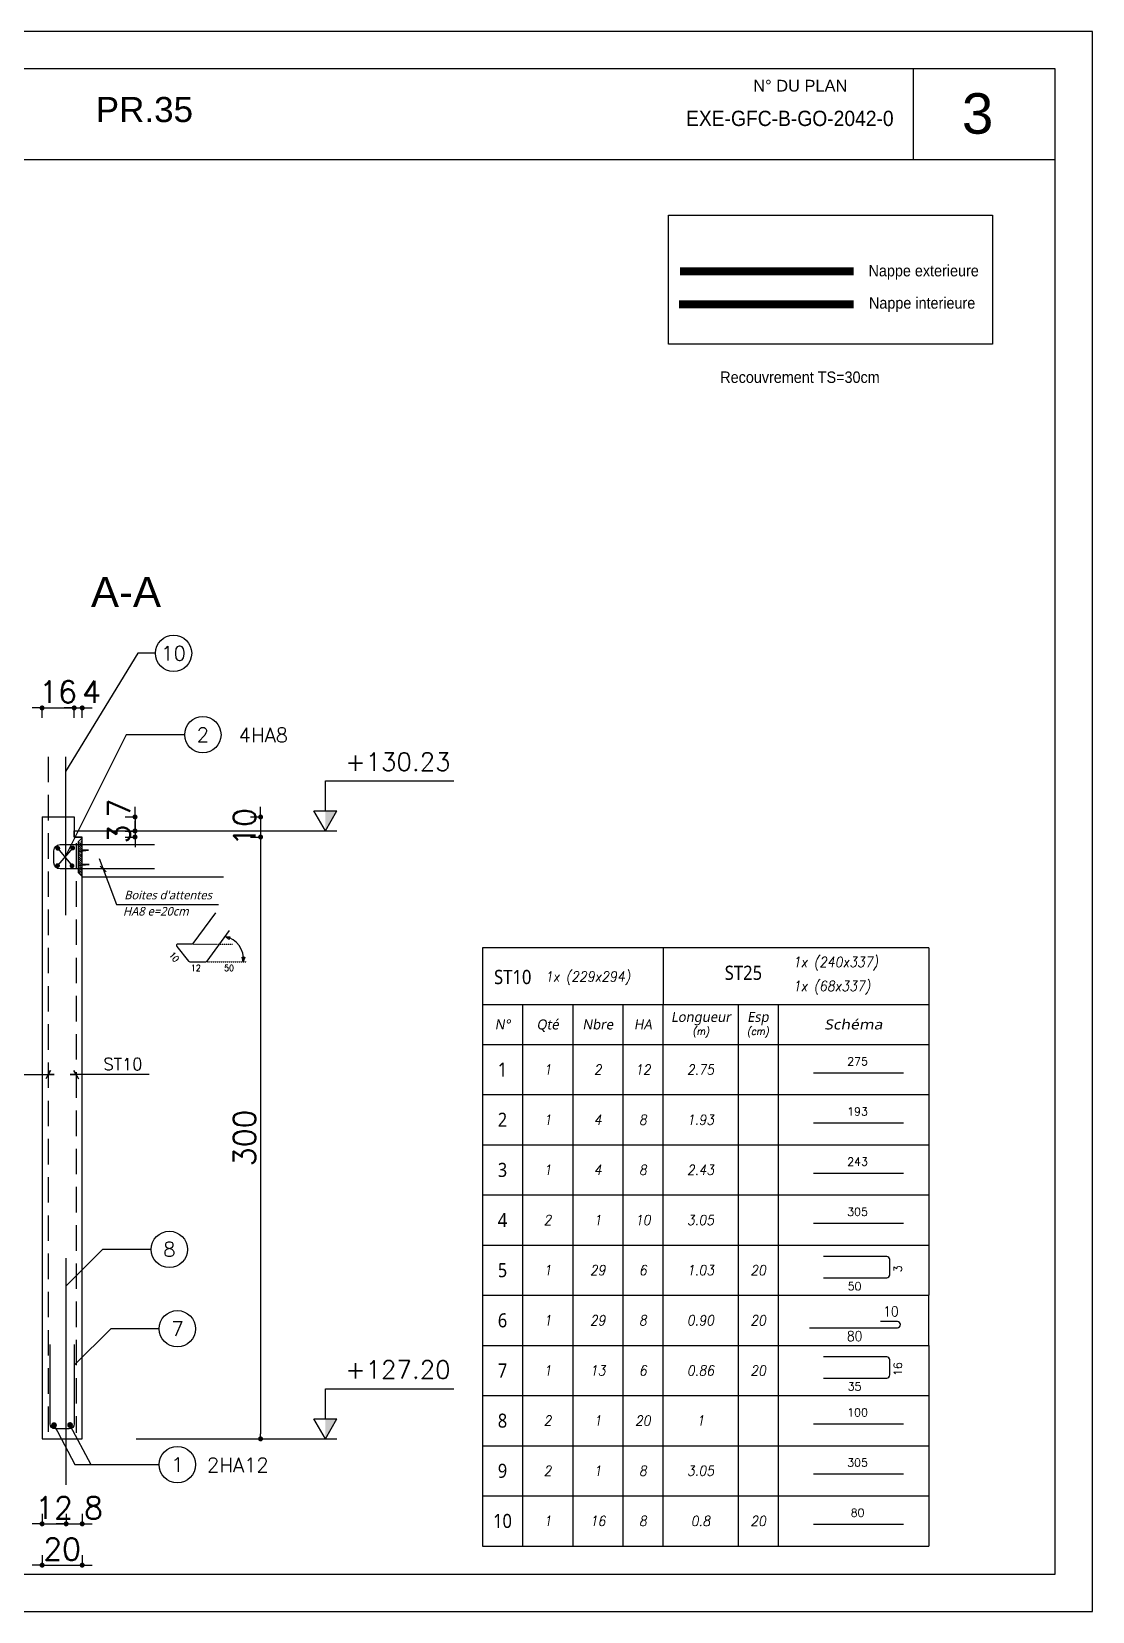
# Model space of a CAD drawing. Header units: millimetres. Extents: x -21776 to 63757, y -7870 to 8483.
# Drawn here: x -4256 to -3727, y -5309 to -4522 of the extents above; entities that cross this region are included whole.
import ezdxf
from ezdxf.enums import TextEntityAlignment as Align

# ---------------------------------------------------------------- set-up
doc = ezdxf.new("R2010")
doc.units = ezdxf.units.MM
doc.header["$PDMODE"] = 34
for name, pattern in [('CACHE', [9.525, 6.35, -3.175]), ('CACHEX2', [19.05, 12.7, -6.35]), ('HIDDEN2', [0.1875, 0.125, -0.0625])]:
    doc.linetypes.add(name, pattern=pattern)
for name, color, linetype in [('COTATION', 1, 'Continuous'), ('GO-CARTOUCHE', 7, 'Continuous'), ('GO-COTATION', 1, 'Continuous'), ('GO-FER-HA', 140, 'Continuous'), ('GO-TEXTE', 9, 'Continuous'), ('GO-TEXTE-ACIER', 3, 'Continuous'), ('GO-TEXTE-FER', 3, 'Continuous'), ('K_ENT_M_Building_PR.35', 7, 'Continuous'), ('préfa v', 2, 'Continuous'), ('STR_ACIER_BAS', 6, 'Continuous'), ('STR_TS', 22, 'Continuous'), ('STR_TXT', 102, 'Continuous'), ('STR_VOI-POT', 6, 'Continuous'), ('TEXTE-ACIER', 3, 'Continuous')]:
    doc.layers.add(name, color=color, linetype=linetype)
doc.styles.add('FIN', font='romans.shx')
doc.styles.add('GrDimensions', font='simplex.shx')
doc.styles.add('Lucida', font='')
doc.styles.get("Standard").update_dxf_attribs({"font": 'romans.shx'})
doc.styles.add('Tableau', font='romans.shx', dxfattribs={"width": 0.9, "oblique": 10})
doc.styles.add('Tableau2', font='trebuc.TTF', dxfattribs={"width": 0.9, "oblique": 10})
doc.styles.add('TEXTE', font='romans.shx')
doc.styles.add('TEXTEBA', font='ARIAL.TTF')
doc.styles.get('Lucida').set_extended_font_data('Lucida Sans', italic=True)
doc.dimstyles.new('COUPE-20', dxfattribs={"dimscale": 0.5, "dimtxt": 22, "dimasz": 5, "dimexe": 0.05, "dimexo": 0, "dimgap": 5, "dimtad": 1, "dimdsep": 46, "dimtxsty": 'Standard', "dimblk1": 'DOT', "dimblk2": 'DOT', "dimsah": 1, "dimcen": 0, "dimdle": 150, "dimclrd": 1, "dimclre": 1, "dimclrt": 7, "dimadec": 0, "dimazin": 0, "dimtfac": 1, "dimtix": 1, "dimtmove": 2, "dimatfit": 3, "dimldrblk": 'DOT', "dimfxl": 0, "dimtvp": 1, "dimtolj": 1, "dimtzin": 0, "dimarcsym": 0})

# ---------------------------------------------------------------- blocks, each defined once
blk = doc.blocks.new('_DOT')
at = {"color": 0, "linetype": 'ByBlock'}
blk.add_line((-0.5, 0), (-1, 0), dxfattribs=at)
at = {"color": 0, "linetype": 'ByBlock', "const_width": 0.5}
blk.add_lwpolyline([(-0.25, 0, 1), (0.25, 0, 1)], format="xyb", close=True, dxfattribs=at)
blk = doc.blocks.new('*D1220')
at = {"layer": 'DEFPOINTS', "color": 0}
for p in [(-4250.33, -5223.03), (-4230.33, -5223.03), (-4230.33, -5285.97)]:
    blk.add_point(p, dxfattribs=at)
at = {"layer": 'STR_VOI-POT', "color": 1, "lineweight": -2}
for p, q in [((-4250.33, -5280.97), (-4250.33, -5286)), ((-4230.33, -5280.97), (-4230.33, -5286)), ((-4252.83, -5285.97), (-4255.33, -5285.97)), ((-4250.33, -5285.97), (-4230.33, -5285.97)), ((-4227.83, -5285.97), (-4225.33, -5285.97))]:
    blk.add_line(p, q, dxfattribs=at)
at = {"layer": 'STR_VOI-POT', "color": 1, "lineweight": -2, "xscale": 2.5, "yscale": 2.5, "zscale": 2.5}
blk.add_blockref('_DOT', (-4250.33, -5285.97), dxfattribs=at)
at = {"layer": 'STR_VOI-POT', "color": 1, "lineweight": -2, "xscale": 2.5, "yscale": 2.5, "zscale": 2.5, "rotation": 180}
blk.add_blockref('_DOT', (-4230.33, -5285.97), dxfattribs=at)
at = {"layer": 'STR_VOI-POT', "color": 7, "insert": (-4240.33, -5277.97), "char_height": 11, "attachment_point": 5}
blk.add_mtext('\\A1;20', dxfattribs=at)
blk = doc.blocks.new('*D1221')
at = {"layer": 'DEFPOINTS', "color": 0}
for p in [(-4234.33, -4858.69), (-4250.33, -4913.03), (-4234.33, -4913.03)]:
    blk.add_point(p, dxfattribs=at)
at = {"layer": 'STR_VOI-POT', "color": 1, "lineweight": -2}
for p, q in [((-4252.83, -4858.69), (-4255.33, -4858.69)), ((-4250.33, -4863.69), (-4250.33, -4858.66)), ((-4250.33, -4858.69), (-4234.33, -4858.69)), ((-4234.33, -4863.69), (-4234.33, -4858.66)), ((-4231.83, -4858.69), (-4229.33, -4858.69))]:
    blk.add_line(p, q, dxfattribs=at)
at = {"layer": 'STR_VOI-POT', "color": 1, "lineweight": -2, "xscale": 2.5, "yscale": 2.5, "zscale": 2.5}
blk.add_blockref('_DOT', (-4250.33, -4858.69), dxfattribs=at)
at = {"layer": 'STR_VOI-POT', "color": 1, "lineweight": -2, "xscale": 2.5, "yscale": 2.5, "zscale": 2.5, "rotation": 180}
blk.add_blockref('_DOT', (-4234.33, -4858.69), dxfattribs=at)
at = {"layer": 'STR_VOI-POT', "color": 7, "insert": (-4242.33, -4850.69), "char_height": 11, "attachment_point": 5}
blk.add_mtext('\\A1;16', dxfattribs=at)
blk = doc.blocks.new('*D1222')
at = {"layer": 'DEFPOINTS', "color": 0}
for p in [(-4234.33, -4913.03), (-4230.33, -4923.03), (-4141.39, -4923.03)]:
    blk.add_point(p, dxfattribs=at)
at = {"layer": 'STR_VOI-POT', "color": 1, "lineweight": -2}
for p, q in [((-4146.39, -4913.03), (-4141.37, -4913.03)), ((-4141.39, -4910.53), (-4141.39, -4908.03)), ((-4141.39, -4913.03), (-4141.39, -4923.03)), ((-4146.39, -4923.03), (-4141.37, -4923.03)), ((-4141.39, -4925.53), (-4141.39, -4928.03))]:
    blk.add_line(p, q, dxfattribs=at)
at = {"layer": 'STR_VOI-POT', "color": 1, "lineweight": -2, "xscale": 2.5, "yscale": 2.5, "zscale": 2.5}
for p, rotation in [((-4141.39, -4913.03), 270), ((-4141.39, -4923.03), 90)]:
    blk.add_blockref('_DOT', p, dxfattribs=dict(at, rotation=rotation))
at = {"layer": 'STR_VOI-POT', "color": 7, "insert": (-4149.39, -4918.03), "char_height": 11, "attachment_point": 5, "rotation": 90}
blk.add_mtext('\\A1;10', dxfattribs=at)
blk = doc.blocks.new('*D1223')
at = {"layer": 'DEFPOINTS', "color": 0}
for p in [(-4230.33, -4858.69), (-4234.33, -4913.03), (-4230.33, -4923.03)]:
    blk.add_point(p, dxfattribs=at)
at = {"layer": 'STR_VOI-POT', "color": 1, "lineweight": -2}
for p, q in [((-4236.83, -4858.69), (-4239.33, -4858.69)), ((-4234.33, -4863.69), (-4234.33, -4858.66)), ((-4234.33, -4858.69), (-4230.33, -4858.69)), ((-4230.33, -4863.69), (-4230.33, -4858.66)), ((-4227.83, -4858.69), (-4225.33, -4858.69))]:
    blk.add_line(p, q, dxfattribs=at)
at = {"layer": 'STR_VOI-POT', "color": 1, "lineweight": -2, "xscale": 2.5, "yscale": 2.5, "zscale": 2.5}
blk.add_blockref('_DOT', (-4234.33, -4858.69), dxfattribs=at)
at = {"layer": 'STR_VOI-POT', "color": 1, "lineweight": -2, "xscale": 2.5, "yscale": 2.5, "zscale": 2.5, "rotation": 180}
blk.add_blockref('_DOT', (-4230.33, -4858.69), dxfattribs=at)
at = {"layer": 'STR_VOI-POT', "color": 7, "insert": (-4225.68, -4850.69), "char_height": 11, "attachment_point": 5}
blk.add_mtext('\\A1;4', dxfattribs=at)
blk = doc.blocks.new('*D1224')
at = {"layer": 'DEFPOINTS', "color": 0}
for p in [(-4250.33, -5223.03), (-4238.33, -5246.03), (-4238.33, -5265.41)]:
    blk.add_point(p, dxfattribs=at)
at = {"layer": 'STR_VOI-POT', "color": 1, "lineweight": -2}
for p, q in [((-4250.33, -5260.41), (-4250.33, -5265.43)), ((-4238.33, -5260.41), (-4238.33, -5265.43)), ((-4252.83, -5265.41), (-4255.33, -5265.41)), ((-4250.33, -5265.41), (-4238.33, -5265.41)), ((-4235.83, -5265.41), (-4233.33, -5265.41))]:
    blk.add_line(p, q, dxfattribs=at)
at = {"layer": 'STR_VOI-POT', "color": 1, "lineweight": -2, "xscale": 2.5, "yscale": 2.5, "zscale": 2.5}
blk.add_blockref('_DOT', (-4250.33, -5265.41), dxfattribs=at)
at = {"layer": 'STR_VOI-POT', "color": 1, "lineweight": -2, "xscale": 2.5, "yscale": 2.5, "zscale": 2.5, "rotation": 180}
blk.add_blockref('_DOT', (-4238.33, -5265.41), dxfattribs=at)
at = {"layer": 'STR_VOI-POT', "color": 7, "insert": (-4244.33, -5257.41), "char_height": 11, "attachment_point": 5}
blk.add_mtext('\\A1;12', dxfattribs=at)
blk = doc.blocks.new('*D1225')
at = {"layer": 'DEFPOINTS', "color": 0}
for p in [(-4230.33, -5223.03), (-4238.33, -5246.03), (-4230.33, -5265.41)]:
    blk.add_point(p, dxfattribs=at)
at = {"layer": 'STR_VOI-POT', "color": 1, "lineweight": -2}
for p, q in [((-4238.33, -5260.41), (-4238.33, -5265.43)), ((-4230.33, -5260.41), (-4230.33, -5265.43)), ((-4240.83, -5265.41), (-4243.33, -5265.41)), ((-4238.33, -5265.41), (-4230.33, -5265.41)), ((-4227.83, -5265.41), (-4225.33, -5265.41))]:
    blk.add_line(p, q, dxfattribs=at)
at = {"layer": 'STR_VOI-POT', "color": 1, "lineweight": -2, "xscale": 2.5, "yscale": 2.5, "zscale": 2.5}
blk.add_blockref('_DOT', (-4238.33, -5265.41), dxfattribs=at)
at = {"layer": 'STR_VOI-POT', "color": 1, "lineweight": -2, "xscale": 2.5, "yscale": 2.5, "zscale": 2.5, "rotation": 180}
blk.add_blockref('_DOT', (-4230.33, -5265.41), dxfattribs=at)
at = {"layer": 'STR_VOI-POT', "color": 7, "insert": (-4224.71, -5257.41), "char_height": 11, "attachment_point": 5}
blk.add_mtext('\\A1;8', dxfattribs=at)
blk = doc.blocks.new('*D1206')
at = {"layer": 'DEFPOINTS', "color": 0}
for p in [(-4230.33, -4923.03), (-4230.33, -5223.03), (-4141.39, -5223.03)]:
    blk.add_point(p, dxfattribs=at)
at = {"layer": 'STR_VOI-POT', "color": 1, "lineweight": -2}
for p, q in [((-4146.39, -4923.03), (-4141.37, -4923.03)), ((-4141.39, -4925.53), (-4141.39, -5220.53)), ((-4146.39, -5223.03), (-4141.37, -5223.03))]:
    blk.add_line(p, q, dxfattribs=at)
at = {"layer": 'STR_VOI-POT', "color": 1, "lineweight": -2, "xscale": 2.5, "yscale": 2.5, "zscale": 2.5}
for p, rotation in [((-4141.39, -4923.03), 90), ((-4141.39, -5223.03), 270)]:
    blk.add_blockref('_DOT', p, dxfattribs=dict(at, rotation=rotation))
at = {"layer": 'STR_VOI-POT', "color": 7, "insert": (-4149.39, -5073.03), "char_height": 11, "attachment_point": 5, "rotation": 90}
blk.add_mtext('\\A1;300', dxfattribs=at)
blk = doc.blocks.new('staboxdetail')
at = {"layer": 'GO-TEXTE-FER'}
blk.add_lwpolyline([(-8.57, 15.58), (-19.76, 0.33, -0.238859), (-20.41, 0), (-27.16, 0, 0.630281), (-27.79, -1.3), (-21.96, -8.52, 0.226783), (-21.34, -8.82), (-13.3, -8.82, 0.238859), (-12.65, -8.49), (-1.46, 6.77)], format="xyb", dxfattribs=at)
at = {"layer": 'GO-TEXTE-FER', "color": 1, "flags": 128}
for points in [[(-3.64, 3.75), (-1.35, 3.64), (-1.75, 2.31), (-3.64, 3.75)], [(5.34, -8.85), (4.78, -6.62), (6.18, -6.63), (5.34, -8.85)]]:
    blk.add_lwpolyline(points, dxfattribs=at)
at = {"layer": 'GO-TEXTE-FER', "color": 1}
blk.add_arc((-6, -7.43), 11.43, 352.85098, 78.09196, dxfattribs=at)
at = {"layer": 'TEXTE-ACIER', "color": 1, "linetype": 'HIDDEN2', "ltscale": 0.025}
for p, q in [((-20, 0), (0, 0)), ((-12.89, -8.82), (7.11, -8.82))]:
    blk.add_line(p, q, dxfattribs=at)
at = {"layer": 'GO-TEXTE-FER', "color": 1, "style": 'TEXTE', "width": 0.9}
blk.add_text('10', height=3.15, rotation=309.81851, dxfattribs=at).set_placement((-31.88, -5.6))
for s, p in [('12', (-20.75, -13.49)), ('50', (-4.19, -13.49))]:
    blk.add_text(s, height=3.15, dxfattribs=at).set_placement(p)
blk = doc.blocks.new('Désignation')
at = {"layer": 'GO-TEXTE-FER'}
for p, q in [((0, 0.8), (8.9, 0.8)), ((0, 0.8), (0, 0)), ((0.8, 0.8), (0.8, 0)), ((1.8, 0.8), (1.8, 0)), ((2.8, 0.8), (2.8, 0)), ((3.6, 0.8), (3.6, 0)), ((5.1, 0.8), (5.1, 0)), ((5.9, 0.8), (5.9, 0)), ((8.9, 0.8), (8.9, 0)), ((0, 0), (8.9, 0))]:
    blk.add_line(p, q, dxfattribs=at)
at = {"layer": 'GO-TEXTE-FER', "style": 'Tableau2', "oblique": 10}
for s, p in [('Longueur', (4.356, 0.55)), ('Esp', (5.494, 0.55)), ('N°', (0.4, 0.4)), ('Qté', (1.3, 0.4)), ('Nbre', (2.3, 0.4)), ('HA', (3.2, 0.4))]:
    blk.add_text(s, height=0.2, dxfattribs=at).set_placement(p, align=Align.MIDDLE_CENTER)
at = {"layer": 'GO-TEXTE-FER', "color": 7, "style": 'Tableau', "oblique": 10, "width": 0.9}
for s, p in [('(m)', (4.356, 0.265)), ('(cm)', (5.494, 0.265))]:
    blk.add_text(s, height=0.15, dxfattribs=at).set_placement(p, align=Align.MIDDLE_CENTER)
at = {"layer": 'GO-TEXTE-FER', "style": 'Tableau2', "oblique": 10, "width": 1.2}
blk.add_text('Schéma', height=0.2, dxfattribs=at).set_placement((7.4, 0.4), align=Align.MIDDLE_CENTER)
blk = doc.blocks.new('Barre libre')
at = {"layer": 'GO-TEXTE-FER'}
for p, q in [((0, 0), (0, -1)), ((0, 0), (8.9, 0)), ((0.8, 0), (0.8, -1)), ((1.8, 0), (1.8, -1)), ((2.8, 0), (2.8, -1)), ((3.6, 0), (3.6, -1)), ((5.1, 0), (5.1, -1)), ((5.9, 0), (5.9, -1)), ((8.9, 0), (8.9, -1)), ((0, -1), (8.9, -1))]:
    blk.add_line(p, q, dxfattribs=at)
at = {"layer": 'GO-TEXTE-FER', "color": 1}
blk.add_line((6.603, -0.563), (8.394, -0.563), dxfattribs=at)
at = {"layer": 'GO-TEXTE-FER', "color": 1, "style": 'Tableau'}
blk.add_attdef('Longueur', text='', height=0.16, dxfattribs=at).set_placement((7.481, -0.336), align=Align.MIDDLE_CENTER)
at = {"layer": 'GO-TEXTE-FER', "style": 'Tableau2', "width": 0.9}
blk.add_attdef('NUMERO', text='', height=0.28, dxfattribs=at).set_placement((0.4, -0.5), align=Align.MIDDLE_CENTER)
at = {"layer": 'GO-TEXTE-FER', "style": 'Tableau', "oblique": 10, "width": 0.9}
for tag, p in [('QUANTITE', (1.3, -0.5)), ('NOMBRE', (2.3, -0.5)), ('NUANCE', (3.2, -0.5)), ('LONGUEUR', (4.35, -0.5)), ('ESPACEMENTS', (5.5, -0.5))]:
    blk.add_attdef(tag, text='', height=0.2, dxfattribs=at).set_placement(p, align=Align.MIDDLE_CENTER)
blk = doc.blocks.new('U')
at = {"layer": 'GO-TEXTE-FER'}
for p, q in [((0, 0), (0, -1)), ((0, 0), (8.9, 0)), ((0.8, 0), (0.8, -1)), ((1.8, 0), (1.8, -1)), ((2.8, 0), (2.8, -1)), ((3.6, 0), (3.6, -1)), ((5.1, 0), (5.1, -1)), ((5.9, 0), (5.9, -1)), ((8.9, 0), (8.9, -1)), ((0, -1), (8.9, -1))]:
    blk.add_line(p, q, dxfattribs=at)
at = {"layer": 'GO-TEXTE-FER', "color": 1}
blk.add_lwpolyline([(6.803, -0.65), (8.063, -0.65, 0.414214), (8.123, -0.59), (8.123, -0.29, 0.414214), (8.063, -0.23), (6.803, -0.23)], format="xyb", dxfattribs=at)
at = {"layer": 'GO-TEXTE-FER', "color": 1, "style": 'Tableau'}
blk.add_attdef('Largeur', text='', height=0.16, rotation=90, dxfattribs=at).set_placement((8.284, -0.472), align=Align.MIDDLE_CENTER)
at = {"layer": 'GO-TEXTE-FER', "style": 'Tableau2', "width": 0.9}
blk.add_attdef('NUMERO', text='', height=0.28, dxfattribs=at).set_placement((0.4, -0.5), align=Align.MIDDLE_CENTER)
at = {"layer": 'GO-TEXTE-FER', "style": 'Tableau', "oblique": 10, "width": 0.9}
for tag, p in [('QUANTITE', (1.3, -0.5)), ('NOMBRE', (2.3, -0.5)), ('NUANCE', (3.2, -0.5)), ('LONGUEUR', (4.35, -0.5)), ('ESPACEMENTS', (5.5, -0.5))]:
    blk.add_attdef(tag, text='', height=0.2, dxfattribs=at).set_placement(p, align=Align.MIDDLE_CENTER)
at = {"layer": 'GO-TEXTE-FER', "color": 1, "style": 'Tableau'}
blk.add_attdef('Longueur', text='', height=0.16, dxfattribs=at).set_placement((7.422, -0.819), align=Align.MIDDLE_CENTER)
blk = doc.blocks.new('Spécial')
at = {"layer": 'GO-TEXTE-FER'}
for p, q in [((0, 0), (0, -1)), ((0, 0), (8.9, 0)), ((0.8, 0), (0.8, -1)), ((1.8, 0), (1.8, -1)), ((2.8, 0), (2.8, -1)), ((3.6, 0), (3.6, -1)), ((5.1, 0), (5.1, -1)), ((5.9, 0), (5.9, -1)), ((8.9, 0), (8.9, -1)), ((0, -1), (8.9, -1))]:
    blk.add_line(p, q, dxfattribs=at)
at = {"layer": 'GO-TEXTE-FER', "style": 'Tableau2', "width": 0.9}
blk.add_attdef('NUMERO', text='', height=0.28, dxfattribs=at).set_placement((0.4, -0.5), align=Align.MIDDLE_CENTER)
at = {"layer": 'GO-TEXTE-FER', "style": 'Tableau', "oblique": 10, "width": 0.9}
for tag, p in [('QUANTITE', (1.3, -0.5)), ('NOMBRE', (2.3, -0.5)), ('NUANCE', (3.2, -0.5)), ('LONGUEUR', (4.35, -0.5)), ('ESPACEMENTS', (5.5, -0.5))]:
    blk.add_attdef(tag, text='', height=0.2, dxfattribs=at).set_placement(p, align=Align.MIDDLE_CENTER)
blk = doc.blocks.new('World Level Arrow 5')
at = {"color": 7, "linetype": 'Continuous', "lineweight": -3}
for p, q in [((-1, -0.567), (-1, 0.567)), ((0, 0), (-1, 0.567)), ((0, 0), (-1, -0.567)), ((0, -9.433), (0, 0.567))]:
    blk.add_line(p, q, dxfattribs=at)
blk.add_solid([(-1, 0.567), (0, 0), (-0.997, 0)], dxfattribs=at)
blk = doc.blocks.new('*D1237')
at = {"layer": 'DEFPOINTS', "color": 0}
for p in [(-4234.33, -4913.03), (-4234.33, -4920.03), (-4203.99, -4920.03)]:
    blk.add_point(p, dxfattribs=at)
at = {"layer": 'préfa v', "color": 1, "lineweight": -2}
for p, q in [((-4208.99, -4913.03), (-4203.97, -4913.03)), ((-4203.99, -4910.53), (-4203.99, -4908.03)), ((-4203.99, -4913.03), (-4203.99, -4920.03)), ((-4208.99, -4920.03), (-4203.97, -4920.03)), ((-4203.99, -4922.53), (-4203.99, -4925.03))]:
    blk.add_line(p, q, dxfattribs=at)
at = {"layer": 'préfa v', "color": 1, "lineweight": -2, "xscale": 2.5, "yscale": 2.5, "zscale": 2.5}
for p, rotation in [((-4203.99, -4913.03), 270), ((-4203.99, -4920.03), 90)]:
    blk.add_blockref('_DOT', p, dxfattribs=dict(at, rotation=rotation))
at = {"layer": 'préfa v', "color": 7, "insert": (-4211.99, -4908.65), "char_height": 11, "attachment_point": 5, "rotation": 90}
blk.add_mtext('\\A1;7', dxfattribs=at)
blk = doc.blocks.new('*D1238')
at = {"layer": 'DEFPOINTS', "color": 0}
for p in [(-4234.33, -4920.03), (-4230.33, -4923.03), (-4203.99, -4923.03)]:
    blk.add_point(p, dxfattribs=at)
at = {"layer": 'préfa v', "color": 1, "lineweight": -2}
for p, q in [((-4208.99, -4920.03), (-4203.97, -4920.03)), ((-4203.99, -4917.53), (-4203.99, -4915.03)), ((-4203.99, -4920.03), (-4203.99, -4923.03)), ((-4208.99, -4923.03), (-4203.97, -4923.03)), ((-4203.99, -4925.53), (-4203.99, -4928.03))]:
    blk.add_line(p, q, dxfattribs=at)
at = {"layer": 'préfa v', "color": 1, "lineweight": -2, "xscale": 2.5, "yscale": 2.5, "zscale": 2.5}
for p, rotation in [((-4203.99, -4920.03), 270), ((-4203.99, -4923.03), 90)]:
    blk.add_blockref('_DOT', p, dxfattribs=dict(at, rotation=rotation))
at = {"layer": 'préfa v', "color": 7, "insert": (-4211.99, -4921.53), "char_height": 11, "attachment_point": 5, "rotation": 90}
blk.add_mtext('\\A1;3', dxfattribs=at)

msp = doc.modelspace()

# ---------------------------------------------------------------- hatches: boundary and pattern name
at = {"layer": 'GO-FER-HA'}
h = msp.add_hatch(dxfattribs=at)
h.set_pattern_fill('ANSI31', color=9, scale=6.075, angle=-450, style=0)
h.set_pattern_definition([(135, (391664.411, -59925.6856), (-0.536959212, -0.536959212), [])])
h.paths.add_polyline_path([(-4230.32693, -4924.47486), (-4232.35193, -4926.49986), (-4232.35193, -4928.12571), (-4230.32693, -4928.12571)])
h.paths.add_polyline_path([(-4230.32693, -4928.12571), (-4232.35193, -4928.12571), (-4232.35193, -4931.27861), (-4230.32693, -4931.07845)])
h.paths.add_polyline_path([(-4230.32693, -4931.61247), (-4232.35193, -4931.29561), (-4232.35193, -4941.05802), (-4230.32693, -4940.84836)])
h.paths.add_polyline_path([(-4231.88956, -4941.13724), (-4230.32693, -4942.69986), (-4230.32693, -4941.27649)])

# ---------------------------------------------------------------- linework, layer by layer
msp.add_lwpolyline([(-3938.07702, -4613.01413), (-3776.53328, -4613.01413), (-3776.53328, -4677.29951), (-3938.07702, -4677.29951)], close=True)
at = {"layer": 'COTATION'}
for p, q in [((-4235.07165, -4928.47388), (-4242.62783, -4937.26547)), ((-4242.4868, -4928.69931), (-4235.40996, -4937.37819))]:
    msp.add_line(p, q, dxfattribs=at)
for points in [[(-4179.23916, -4872.03246), (-4208.34801, -4872.03246), (-4238.84974, -4932.86967)], [(-4283.75652, -5041.48575), (-4244.32693, -5041.48575), (-4247.32693, -5041.48575), (-4246.20561, -5039.36442), (-4248.44825, -5043.60707)], [(-4196.89735, -5041.48575), (-4236.32693, -5041.48575), (-4233.32693, -5041.48575), (-4234.44825, -5039.36442), (-4232.20561, -5043.60707)], [(-4244.38548, -5216.18638), (-4233.94139, -5235.73836), (-4199.9243, -5235.73836)], [(-4236.43577, -5216.18638), (-4225.99167, -5235.73836), (-4191.97458, -5235.73836)]]:
    msp.add_lwpolyline(points, dxfattribs=at)
at = {"layer": 'GO-CARTOUCHE', "color": 2, "ltscale": 3}
msp.add_line((-4221.43417, -4937.58489), (-4218.39904, -4940.32701), dxfattribs=at)
at = {"layer": 'GO-CARTOUCHE', "color": 3}
for p, q in [((-4030.76981, -4978.27873), (-4030.76981, -5006.45374)), ((-3940.71798, -4978.27873), (-3940.71798, -5006.45374)), ((-3808.26981, -4978.27873), (-3808.26981, -5006.45374))]:
    msp.add_line(p, q, dxfattribs=at)
at = {"layer": 'GO-CARTOUCHE', "linetype": 'Continuous'}
for points in [[(-3726.65001, -5309.04286), (-3726.65001, -4521.54286), (-4840.28636, -4521.54286), (-4840.28636, -5309.04286)], [(-3745.20876, -5290.48411), (-3745.20876, -4540.10161), (-4821.72761, -4540.10161), (-4821.72761, -5290.48411)]]:
    msp.add_lwpolyline(points, close=True, dxfattribs=at)
at = {"layer": 'GO-CARTOUCHE', "color": 2, "ltscale": 3}
msp.add_lwpolyline([(-4221.88191, -4933.74941), (-4213.20956, -4956.7245), (-4162.3851, -4956.7245)], dxfattribs=at)
at = {"layer": 'GO-CARTOUCHE', "color": 3}
msp.add_lwpolyline([(-3808.26981, -4978.27873), (-4030.76981, -4978.27873)], dxfattribs=at)
at = {"layer": 'GO-COTATION'}
for points in [[(-4193.86038, -4831.44507), (-4202.56919, -4831.44507), (-4238.59968, -4890.42736)], [(-4195.9315, -5128.60272), (-4220.12773, -5128.60272), (-4238.32693, -5146.80192)], [(-4191.9315, -5168.16334), (-4216.12773, -5168.16334), (-4234.32693, -5186.36254)]]:
    msp.add_lwpolyline(points, dxfattribs=at)
msp.add_lwpolyline([(-3867.64418, -5167.60798), (-3823.8331, -5167.60798, 0.414213562), (-3822.3331, -5166.10798), (-3822.3331, -5166.10798, 0.414213562), (-3823.8331, -5164.60798), (-3832.3331, -5164.60798)], format="xyb", dxfattribs=at)
at = {"layer": 'GO-FER-HA', "color": 1}
msp.add_line((-4230.32693, -4937.51208), (-4230.32693, -4926.84307), dxfattribs=at)
msp.add_lwpolyline([(-4194.31893, -4938.95595), (-4229.75643, -4938.95595), (-4241.39438, -4938.95595, -0.414213562), (-4244.43188, -4935.91845), (-4244.43188, -4929.84345, -0.414213562), (-4241.39438, -4926.80595), (-4194.31893, -4926.80595)], format="xyb", dxfattribs=at)
at = {"layer": 'GO-FER-HA', "color": 6, "linetype": 'Continuous', "const_width": 1.2}
for points in [[(-4242.4868, -4928.09931, 1), (-4242.4868, -4929.29931, 1)], [(-4235.07165, -4927.87388, 1), (-4235.07165, -4929.07388, 1)], [(-4242.62783, -4936.66547, 1), (-4242.62783, -4937.86547, 1)], [(-4235.40996, -4936.77819, 1), (-4235.40996, -4937.97819, 1)]]:
    msp.add_lwpolyline(points, format="xyb", close=True, dxfattribs=at)
at = {"layer": 'GO-FER-HA', "color": 1}
msp.add_lwpolyline([(-4230.32693, -4937.45735), (-4232.54928, -4937.25932), (-4226.85938, -4936.67021), (-4230.32693, -4936.67021), (-4230.32693, -4930.49223), (-4232.41848, -4930.16495), (-4227.12099, -4929.6413), (-4230.32693, -4929.6413)], dxfattribs=at)
msp.add_lwpolyline([(-4232.35193, -4940.67486), (-4230.32693, -4942.69986), (-4230.32693, -4923.35462), (-4232.35193, -4925.37962)], close=True, dxfattribs=at)
at = {"layer": 'GO-TEXTE', "color": 7}
for points in [[(-3815.95288, -4540.10161), (-3815.95288, -4585.54823)], [(-3745.20876, -4585.54823), (-4821.72761, -4585.54823)]]:
    msp.add_lwpolyline(points, dxfattribs=at)
at = {"layer": 'GO-TEXTE-ACIER'}
for centre in [(-4184.80362, -4831.44507), (-4170.1824, -4872.03246), (-4186.87474, -5128.60272), (-4182.87474, -5168.16334), (-4182.87474, -5235.88967)]:
    msp.add_circle(centre, 9.05676, dxfattribs=at)
at = {"layer": 'K_ENT_M_Building_PR.35', "color": 120, "linetype": 'Continuous', "lineweight": -3}
for p, q in [((-4109.09154, -4910.02724), (-4109.09154, -4895.02724)), ((-4109.09154, -4895.02724), (-4104.09154, -4895.02724)), ((-4109.09154, -4910.02724), (-4109.09154, -4895.02724)), ((-4109.09154, -4895.02724), (-4104.09154, -4895.02724)), ((-4104.09154, -4895.02724), (-4045.09154, -4895.02724)), ((-4104.09154, -4895.02724), (-4045.09154, -4895.02724)), ((-4109.09154, -5213.02724), (-4109.09154, -5198.02724)), ((-4109.09154, -5198.02724), (-4104.09154, -5198.02724)), ((-4109.09154, -5213.02724), (-4109.09154, -5198.02724)), ((-4109.09154, -5198.02724), (-4104.09154, -5198.02724)), ((-4104.09154, -5198.02724), (-4045.09154, -5198.02724)), ((-4104.09154, -5198.02724), (-4045.09154, -5198.02724))]:
    msp.add_line(p, q, dxfattribs=at)
at = {"layer": 'préfa v'}
for points in [[(-4250.32693, -4913.02724), (-4250.32693, -5223.02724), (-4230.32693, -5223.02724), (-4230.32693, -4923.02724)], [(-4250.32693, -4913.02724), (-4234.32693, -4913.02724), (-4234.32693, -4923.02724), (-4230.32693, -4923.02724)], [(-4159.84213, -4943.02724), (-4230.32693, -4943.02724), (-4230.32693, -4923.02724), (-4234.32693, -4923.02724), (-4234.32693, -4920.02724), (-4160.43724, -4920.02724)]]:
    msp.add_lwpolyline(points, dxfattribs=at)
at = {"layer": 'STR_TS', "linetype": 'CACHE', "ltscale": 2, "const_width": 4}
msp.add_lwpolyline([(-3845.72322, -4641.00853), (-3932.2811, -4641.00853)], dxfattribs=at)
at = {"layer": 'STR_TS', "const_width": 4}
msp.add_lwpolyline([(-3845.72322, -4657.46349), (-3932.84258, -4657.46349)], dxfattribs=at)
at = {"layer": 'STR_VOI-POT', "color": 1, "linetype": 'CACHEX2'}
for points in [[(-4247.32693, -4883.02724), (-4247.32693, -5220.02724)], [(-4233.32693, -4926.02724), (-4233.32693, -5220.02724)]]:
    msp.add_lwpolyline(points, dxfattribs=at)
at = {"layer": 'STR_VOI-POT'}
for points in [[(-4238.59968, -4883.02724), (-4238.59968, -4962.02724)], [(-4238.32693, -5246.02724), (-4238.32693, -5133.02724)]]:
    msp.add_lwpolyline(points, dxfattribs=at)
msp.add_lwpolyline([(-4234.32693, -5176.02724), (-4234.32693, -5215.52724, -0.414213562), (-4236.82693, -5218.02724), (-4243.82693, -5218.02724, -0.414213562), (-4246.32693, -5215.52724), (-4246.32693, -5176.02724)], format="xyb", dxfattribs=at)
at = {"layer": 'STR_VOI-POT', "const_width": 1.44}
for points in [[(-4243.66548, -5216.18638, -1), (-4245.10548, -5216.18638, -1)], [(-4235.67022, -5216.12618, -1), (-4237.11022, -5216.12618, -1)]]:
    msp.add_lwpolyline(points, format="xyb", close=True, dxfattribs=at)

# ---------------------------------------------------------------- block references
at = {"layer": 'GO-FER-HA', "xscale": 25, "yscale": 25, "zscale": 25}
msp.add_blockref('Désignation', (-4030.76981, -5026.45374), dxfattribs=at)
at = {"layer": 'GO-TEXTE-FER'}
for name, p, xscale, yscale, zscale, values in [('Barre libre', (-4030.76981, -5026.45374), 25, 25, 25, {'NUMERO': '1', 'QUANTITE': '1', 'NOMBRE': '2', 'NUANCE': '12', 'Longueur': '275', 'LONGUEUR': '2.75'}), ('Barre libre', (-4030.76981, -5051.45374), 25, 25, 25, {'NUMERO': '2', 'QUANTITE': '1', 'NOMBRE': '4', 'NUANCE': '8', 'Longueur': '193', 'LONGUEUR': '1.93'}), ('Barre libre', (-4030.76981, -5076.45374), 25, 25, 25, {'NUMERO': '3', 'QUANTITE': '1', 'NOMBRE': '4', 'NUANCE': '8', 'Longueur': '243', 'LONGUEUR': '2.43'}), ('Barre libre', (-4030.76981, -5101.45374), 25, 25, 25, {'NUMERO': '4', 'QUANTITE': '2', 'NOMBRE': '1', 'NUANCE': '10', 'Longueur': '305', 'LONGUEUR': '3.05'}), ('U', (-4030.76981, -5126.45374), 25, 25, 25, {'NUMERO': '5', 'QUANTITE': '1', 'NOMBRE': '29', 'NUANCE': '6', 'Longueur': '50', 'Largeur': '3', 'LONGUEUR': '1.03', 'ESPACEMENTS': '20'}), ('Spécial', (-4030.76981, -5151.45374), 24.99585865563859, 24.99585865563859, 24.9958586556, {'NUMERO': '6', 'QUANTITE': '1', 'NOMBRE': '29', 'NUANCE': '8', 'LONGUEUR': '0.90', 'ESPACEMENTS': '20'}), ('U', (-4030.76981, -5176.4496), 25, 25, 25, {'NUMERO': '7', 'QUANTITE': '1', 'NOMBRE': '13', 'NUANCE': '6', 'Longueur': '35', 'Largeur': '16', 'LONGUEUR': '0.86', 'ESPACEMENTS': '20'}), ('Barre libre', (-4030.76981, -5201.4496), 25, 25, 25, {'NUMERO': '8', 'QUANTITE': '2', 'NOMBRE': '1', 'NUANCE': '20', 'Longueur': '100', 'LONGUEUR': '1'}), ('Barre libre', (-4030.76981, -5226.4496), 25, 25, 25, {'NUMERO': '9', 'QUANTITE': '2', 'NOMBRE': '1', 'NUANCE': '8', 'Longueur': '305', 'LONGUEUR': '3.05'}), ('Barre libre', (-4030.76981, -5251.4496), 25, 25, 25, {'NUMERO': '10', 'QUANTITE': '1', 'NOMBRE': '16', 'NUANCE': '8', 'Longueur': '80', 'LONGUEUR': '0.8', 'ESPACEMENTS': '20'})]:
    msp.add_blockref(name, p, dxfattribs=dict(at, xscale=xscale, yscale=yscale, zscale=zscale)).add_auto_attribs(values)
at = {"layer": 'K_ENT_M_Building_PR.35', "color": 120, "linetype": 'Continuous', "lineweight": -3, "xscale": 10, "yscale": 10, "zscale": 10, "rotation": 270}
for p in [(-4109.09154, -4920.02724), (-4109.09154, -4920.02724), (-4109.09154, -5223.02724), (-4109.09154, -5223.02724)]:
    msp.add_blockref('World Level Arrow 5', p, dxfattribs=at)
at = {"layer": 'STR_VOI-POT'}
msp.add_blockref('staboxdetail', (-4155.3547, -4976.37131), dxfattribs=at)

# ---------------------------------------------------------------- texts
at = {"layer": 'GO-CARTOUCHE', "color": 2, "style": 'TEXTEBA'}
msp.add_text('3', height=20.19864, dxfattribs=at).set_placement((-3791.73305, -4572.44975))
at = {"layer": 'GO-CARTOUCHE', "color": 2, "style": 'TEXTEBA', "width": 0.9}
for s, height, p in [('EXE-GFC-B-GO-2042-0', 7.6363636, (-3877.50934, -4568.61641)), ('Nappe exterieure', 5.7024, (-3810.78555, -4643.5624)), ('Nappe interieure', 5.7024, (-3811.55397, -4659.65317)), ('Recouvrement TS=30cm', 5.7024, (-3872.44949, -4696.66764))]:
    msp.add_text(s, height=height, dxfattribs=at).set_placement(p, align=Align.CENTER)
at = {"layer": 'GO-TEXTE', "style": 'TEXTEBA'}
msp.add_text('N° DU PLAN', height=5.856446, dxfattribs=at).set_placement((-3872.28585, -4551.44419), align=Align.CENTER)
at = {"layer": 'GO-TEXTE', "color": 2, "style": 'TEXTEBA'}
msp.add_text('PR.35', height=12.497088, dxfattribs=at).set_placement((-4223.58131, -4566.645))
at = {"layer": 'GO-TEXTE', "linetype": 'Continuous', "style": 'Lucida'}
for s, p in [("Boites d'attentes", (-4209.3771, -4954.10315)), ('HA8 e=20cm', (-4210.0232, -4962.18108))]:
    msp.add_text(s, height=4.256, rotation=359.99820245, dxfattribs=at).set_placement(p)
at = {"layer": 'GO-TEXTE-ACIER', "style": 'TEXTE'}
for s, p in [('10', (-4184.80362, -4831.44507)), ('2', (-4170.1824, -4872.03246)), ('4HA8', (-4140.05258, -4872.22155)), ('8', (-4186.87474, -5128.60272)), ('7', (-4182.87474, -5168.16334)), ('1', (-4182.87474, -5235.88967)), ('2HA12', (-4152.74493, -5236.07876))]:
    msp.add_text(s, height=7.2, dxfattribs=at).set_placement(p, align=Align.MIDDLE_CENTER)
at = {"layer": 'GO-TEXTE-FER', "style": 'Tableau', "oblique": 10, "width": 0.9}
for s, p in [('1x (240x337)', (-3875.95062, -4987.82284)), ('1x (229x294)', (-3999.55321, -4995.09465)), ('1x (68x337)', (-3875.95062, -4999.82284))]:
    msp.add_text(s, height=5.0561798, dxfattribs=at).set_placement(p)
at = {"layer": 'GO-TEXTE-FER', "color": 1, "style": 'TEXTE', "width": 0.9}
for s, p in [('10', (-3830.98936, -5162.01462)), ('80', (-3849.07029, -5174.31809))]:
    msp.add_text(s, height=5, dxfattribs=at).set_placement(p)
at = {"layer": 'GO-TEXTE-FER', "style": 'Tableau2', "width": 0.9}
for tag, p in [('ST10', (-4015.67019, -4992.80365)), ('ST25', (-3900.65831, -4990.69101))]:
    msp.add_attdef(tag, text='1', height=7.07865, dxfattribs=at).set_placement(p, align=Align.MIDDLE_CENTER)
at = {"layer": 'K_ENT_M_Building_PR.35', "color": 0, "linetype": 'Continuous', "lineweight": -3, "char_height": 9, "attachment_point": 7, "style": 'GrDimensions'}
for s, insert in [('\\A1;+130.23', (-4099.09154, -4890.02724)), ('\\A1;+127.20', (-4099.09154, -5193.02724))]:
    msp.add_mtext(s, dxfattribs=dict(at, insert=insert))
at = {"layer": 'STR_ACIER_BAS', "style": 'TEXTEBA'}
msp.add_text('A-A', height=15, dxfattribs=at).set_placement((-4225.96588, -4808.34226))
at = {"layer": 'STR_TXT', "style": 'FIN'}
msp.add_text('ST10', height=6, dxfattribs=at).set_placement((-4210.01686, -5039.21289), align=Align.CENTER)

# ---------------------------------------------------------------- dimensions: what is measured, and where the dimension line sits
at = {"layer": 'préfa v'}
dim = msp.add_linear_dim(base=(-4203.99471, -4920.02724), p1=(-4234.32693, -4913.02724), p2=(-4234.32693, -4920.02724), angle=90, dimstyle='COUPE-20', dxfattribs=at)
dim.commit()
dim.dimension.update_dxf_attribs({"geometry": '*D1237', "text_midpoint": (-4211.99471, -4908.65289), "dimtype": 160})
dim = msp.add_linear_dim(base=(-4203.99471, -4923.02724), p1=(-4234.32693, -4920.02724), p2=(-4230.32693, -4923.02724), angle=90, dimstyle='COUPE-20', dxfattribs=at)
dim.commit()
dim.dimension.update_dxf_attribs({"geometry": '*D1238', "text_midpoint": (-4211.99471, -4921.52724)})
at = {"layer": 'STR_VOI-POT'}
for base, p1, p2, picture, middle in [((-4234.32693, -4858.6894), (-4250.32693, -4913.02724), (-4234.32693, -4913.02724), '*D1221', (-4242.32693, -4850.6894)), ((-4230.32693, -5285.97329), (-4250.32693, -5223.02724), (-4230.32693, -5223.02724), '*D1220', (-4240.32693, -5277.97329)), ((-4238.32693, -5265.40877), (-4250.32693, -5223.02724), (-4238.32693, -5246.02724), '*D1224', (-4244.32693, -5257.40877))]:
    dim = msp.add_linear_dim(base=base, p1=p1, p2=p2, dimstyle='COUPE-20', dxfattribs=at)
    dim.commit()
    dim.dimension.update_dxf_attribs({"geometry": picture, "text_midpoint": middle})
for base, p1, p2, picture, middle in [((-4230.32693, -4858.6894), (-4234.32693, -4913.02724), (-4230.32693, -4923.02724), '*D1223', (-4225.67836, -4850.6894)), ((-4230.32693, -5265.40877), (-4238.32693, -5246.02724), (-4230.32693, -5223.02724), '*D1225', (-4224.714, -5257.40877))]:
    dim = msp.add_linear_dim(base=base, p1=p1, p2=p2, dimstyle='COUPE-20', dxfattribs=at)
    dim.commit()
    dim.dimension.update_dxf_attribs({"geometry": picture, "text_midpoint": middle, "dimtype": 160})
for base, p1, p2, picture, middle in [((-4141.39083, -4923.02724), (-4234.32693, -4913.02724), (-4230.32693, -4923.02724), '*D1222', (-4149.39083, -4918.02724)), ((-4141.39083, -5223.02724), (-4230.32693, -4923.02724), (-4230.32693, -5223.02724), '*D1206', (-4149.39083, -5073.02724))]:
    dim = msp.add_linear_dim(base=base, p1=p1, p2=p2, angle=90, dimstyle='COUPE-20', dxfattribs=at)
    dim.commit()
    dim.dimension.update_dxf_attribs({"geometry": picture, "text_midpoint": middle})

doc.saveas('drawing.dxf')
